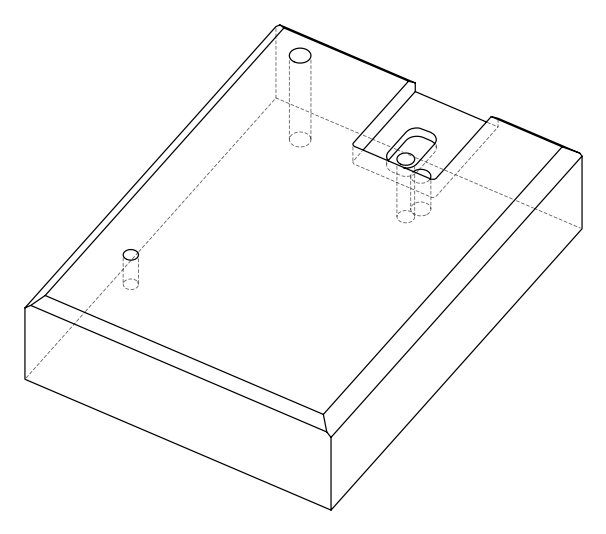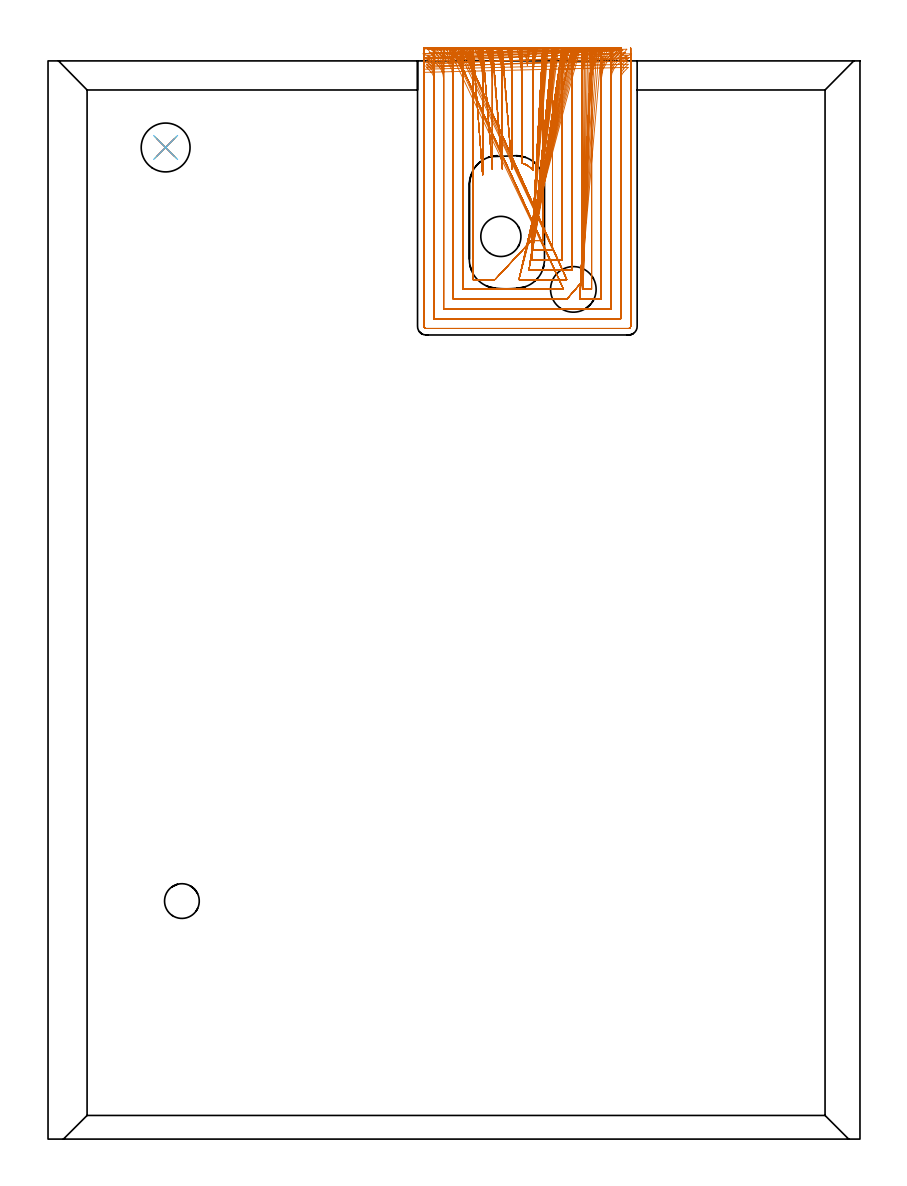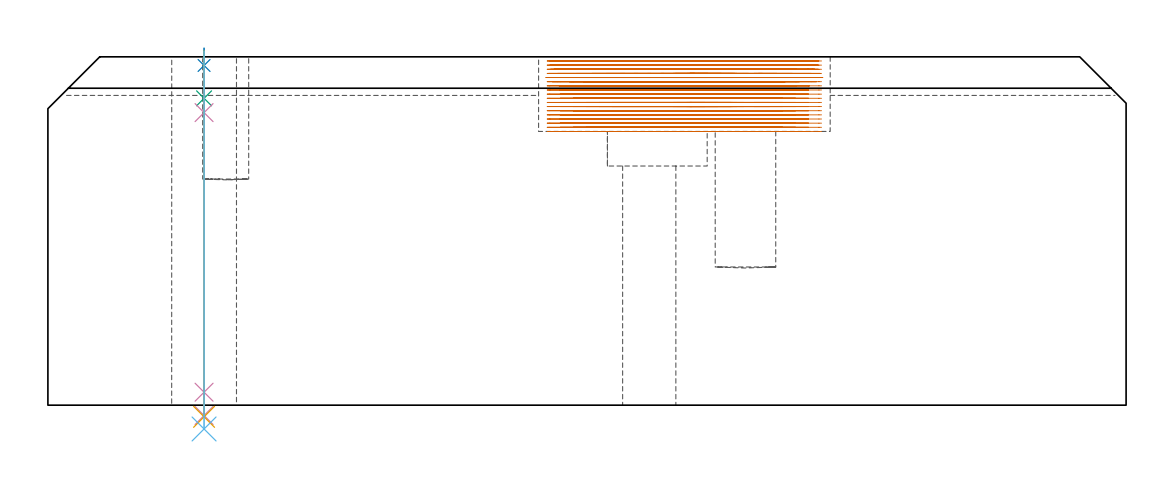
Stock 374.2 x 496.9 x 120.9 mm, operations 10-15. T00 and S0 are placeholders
(PLAN: 15 operations, 10 tool changes, 229 min)
(1 INDEXABLE_INSERT_DRILL_THROUGH_HOLE_FROM_SOLID | STEP1HOLE_1 | NXT0302_008 | 0.36 min | 32420 mm3)
(2 INDEXABLE_INSERT_DRILL_BLIND_HOLE_FROM_SOLID | STEP1POCKET | NXT0302_003 | 0.18 min | 8522 mm3)
(3 INDEXABLE_INSERT_DRILL_BLIND_HOLE_FROM_SOLID_1 | STEP1POCKET_1 | NXT0302_013 | 0.2 min | 25256 mm3)
(4 AREA_MILL | FG_CHAMFER_SURFACE | UGT0205_001 | 6.65 min | 15850 mm3)
(5 AREA_MILL_1 | FG_CHAMFER_SURFACE_1 | UGT0205_001 | 4.02 min | 9820 mm3)
(6 AREA_MILL_2 | FG_CHAMFER_SURFACE_2 | UGT0205_001 | 23.71 min | 63372 mm3)
(7 AREA_MILL_3 | FG_CHAMFER_SURFACE_3 | UGT0205_001 | 27.61 min | 79348 mm3)
(8 AREA_MILL_4 | FG_CHAMFER_SURFACE_4 | UGT0205_001 | 11.51 min | 20636 mm3)
(9 MILL_RECTANGULAR_POCKET | POCKET_RECTANGULAR_STRAIGHT | UGT0201_109 | Follow Part, ap 6.35, ae 75% | 1.96 min | 64312 mm3)
(10 MILL_SLOT | SLOT_PARTIAL_RECTANGULAR | NXT0201_008 | Follow Part, ap 1.5, ae 75% | 151.02 min | 269830 mm3)
(11 SPOT_DRILL | STEP1HOLE | NXT0321_9005460120000 | 0.05 min | 179 mm3)
(12 DRILL_BLIND_HOLE_INTO_CENTER | STEP1HOLE | NXT0301_067 | 0.07 min | 819 mm3)
(13 GUN_DRILL_THROUGH_HOLE | STEP1HOLE | UGT0307_006 | 0.58 min | 6784 mm3)
(14 DRILL_TO_ENLARGE_THROUGH_HOLE | STEP1HOLE | NXT0301_104 | 0.51 min | 10765 mm3)
(15 DRILL_TO_ENLARGE_THROUGH_HOLE_1 | STEP1HOLE | UGT0301_054 | 0.53 min | 29435 mm3)
(TOOL NXT0302_008 | Index. Insert Drill 18.5mm [880-D1850L25-05] | D18.5 PA176 FL93 Z2)
(TOOL NXT0302_003 | Index. Insert Drill 16mm [880-D1600L20-05] | D16 PA176 FL80 Z2)
(TOOL NXT0302_013 | Index. Insert Drill 21mm [880-D2100L25-05] | D21 PA176 FL105 Z2)
(TOOL UGT0205_001 | Chamfer Mill 20 x 3 x 45 deg. | D20 FL50 Z2)
(TOOL UGT0201_109 | End Mill 25.4 mm | D25.4 FL25 Z2)
(TOOL NXT0201_008 | ENDMILL 6mm [2P460-0600-NA 1630] | D6 FL26 Z6)
(TOOL NXT0321_9005460120000 | NC Spot Drill, 142deg, 12mm, Carbide, Uncoated | D12 PA142 FL30 Z2)
(TOOL NXT0301_067 | Carbide Drill 9.6mm [860.1-0960-029A1-MM 2214] | D9.6 PA140 FL47 Z2)
(TOOL UGT0307_006 | Gun Drill 9 mm | D9 PA130 FL24 Z1)
(TOOL NXT0301_104 | Carbide Drill 14mm [860.1-1400-112A1-MM 2214] | D14 PA140 FL123 Z2)
(TOOL UGT0301_054 | Twist Drill 22.5 mm | D22.5 PA118 FL155 Z2)
(OP 10 MILL_SLOT)
G17 G21 G94 G90
T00 M6
G54
G17 G0 G90 X216.114 Y502.804 S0 M3
G43 Z130.9 H1
Z119.461
G94 G1 X216.865 Y499.9 F250.
G2 X217.169 Y498.651 R45. F500.
G1 X220.094 Y499.319
G3 X221.707 Y499.319 R3.
X220.9 Y494.81 R48.
X220.094 Y499.319 R48.
G1 X217.169 Y498.651
G2 X218.3 Y488.628 R45.
G1 Y449.833
G2 X222.822 Y447.206 R9.747
G1 X223.5 Y446.458
Y488.625
G2 X224.935 Y499.9 R45.
G1 X225.687 Y502.804 F250.
X211.365 Y502.781
X212.2 Y499.9
G2 X213.8 Y488.628 R40.5 F500.
G1 Y450.2
Y447.2 F250.
G0 Z130.9
X206.55 Y502.749
Z119.461
G1 X207.49 Y499.9
G2 X209.3 Y488.628 R36. F500.
G1 Y450.2
Y447.2 F250.
G0 Z130.9
X201.641 Y502.701
Z119.461
G1 X202.714 Y499.9
G2 X204.8 Y488.628 R31.5 F500.
G1 Y449.863
Y446.863 F250.
G0 Z130.9
X196.582 Y502.626
Z119.461
G1 X197.834 Y499.9
G2 X200.3 Y488.628 R27. F500.
G1 Y447.316
Y444.316 F250.
G0 Z130.9
X191.27 Y502.496
Z119.461
G1 X192.773 Y499.9
G2 X195.8 Y488.628 R22.5 F500.
G1 Y396.1
X202.979
X205.979 F250.
X222.8 Y414.1 F500.
X225.8 F250.
X228. F500.
Y488.625
G2 X229.601 Y499.9 R40.5
G1 X230.436 Y502.781 F250.
X222.8 Y409.6 F500.
X225.8 F250.
X232.5 F500.
Y488.625
G2 X234.311 Y499.9 R36.
G1 X235.251 Y502.749 F250.
X222.805 Y405.1 F500.
X225.805 F250.
X237. F500.
Y488.625
G2 X239.087 Y499.9 R31.5
G1 X240.161 Y502.701 F250.
X221.663 Y400.6 F500.
X224.663 F250.
X241.5 F500.
Y488.625
G2 X243.967 Y499.9 R27.
G1 X245.22 Y502.626 F250.
X217.028 Y396.1 F500.
X220.028 F250.
X236.104 F500.
X239.104 F250.
G0 Z130.9
X185.455 Y502.239
Z119.461
G1 X187.333 Y499.9
G2 X191.3 Y488.628 R18. F500.
G1 Y391.6
X234.604
X237.604 F250.
G0 Z130.9
X178.224 Y501.551
Z119.461
G1 X180.729 Y499.9
G2 X186.8 Y488.628 R13.5 F500.
G1 Y387.1
X236.109
X239.109 F250.
X246. Y395.005 F500.
Y398.005 F250.
Y488.625 F500.
G2 X249.029 Y499.9 R22.5
G1 X250.532 Y502.496 F250.
X246.593 Y391.6 F500.
X249.593 F250.
X250.5 F500.
Y488.625
G2 X254.469 Y499.9 R18.
G1 X256.348 Y502.239 F250.
G0 Z130.9
X245.077 Y387.1
Z119.461
G1 X248.077
X255. F500.
Y488.625
G2 X261.075 Y499.9 R13.5
G1 X263.581 Y501.55 F250.
X174.613 Y498.023 F500.
X177.3 Y496.69 F250.
G2 X182.3 Y488.628 R9. F500.
G1 Y382.6
X259.5
Y488.625
G2 X264.5 Y496.687 R9.
G1 X267.187 Y498.021 F250.
X174.448 Y493.913 F500.
X176.534 Y491.757 F250.
G2 X177.8 Y488.628 R4.5 F500.
G1 Y378.1
X264.
Y488.625
G2 X265.27 Y491.758 R4.5
G1 X267.358 Y493.911 F250.
X173.3 Y491.628 F500.
Y488.628 F250.
Y374.5 F500.
G3 X174.2 Y373.6 R0.9
G1 X267.6
G3 X268.5 Y374.5 R0.9
G1 Y488.625
Y491.625 F250.
G0 Z130.9
X222.133 Y502.836
Z118.022
G1 X221.518 Y499.9
G3 X220.9 Y496.251 R48. F500.
X220.283 Y499.9 R48.
G1 X217.213
G2 X218.3 Y490.069 R45.
G1 Y449.833
G2 X222.824 Y447.203 R9.747
G1 X223.5 Y446.458
Y490.065
G2 X224.588 Y499.9 R45.
G1 X225.244 Y502.827 F250.
X211.861 Y502.81
X212.589 Y499.9
G2 X213.8 Y490.069 R40.5 F500.
G1 Y450.2
Y447.2 F250.
G0 Z130.9
X207.112 Y502.786
Z118.022
G1 X207.932 Y499.9
G2 X209.3 Y490.069 R36. F500.
G1 Y450.2
Y447.2 F250.
G0 Z130.9
X202.29 Y502.75
Z118.022
G1 X203.227 Y499.9
G2 X204.8 Y490.069 R31.5 F500.
G1 Y449.863
Y446.863 F250.
G0 Z130.9
X197.354 Y502.694
Z118.022
G1 X198.447 Y499.9
G2 X200.3 Y490.069 R27. F500.
G1 Y447.316
Y444.316 F250.
G0 Z130.9
X192.228 Y502.598
Z118.022
G1 X193.539 Y499.9
G2 X195.8 Y490.069 R22.5 F500.
G1 Y396.1
X202.979
X205.979 F250.
X222.8 Y414.1 F500.
X225.8 F250.
X228. F500.
Y490.065
G2 X229.212 Y499.9 R40.5
G1 X229.941 Y502.81 F250.
X222.8 Y409.6 F500.
X225.8 F250.
X232.5 F500.
Y490.065
G2 X233.869 Y499.9 R36.
G1 X234.689 Y502.786 F250.
X222.805 Y405.1 F500.
X225.805 F250.
X237. F500.
Y490.065
G2 X238.575 Y499.9 R31.5
G1 X239.511 Y502.75 F250.
X221.663 Y400.6 F500.
X224.663 F250.
X241.5 F500.
Y490.065
G2 X243.355 Y499.9 R27.
G1 X244.448 Y502.694 F250.
X217.028 Y396.1 F500.
X220.028 F250.
X236.104 F500.
X239.104 F250.
G0 Z130.9
X186.74 Y502.413
Z118.022
G1 X188.378 Y499.9
G2 X191.3 Y490.069 R18. F500.
G1 Y391.6
X234.604
X237.604 F250.
G0 Z130.9
X180.368 Y501.956
Z118.022
G1 X182.552 Y499.9
G2 X186.8 Y490.069 R13.5 F500.
G1 Y387.1
X236.109
X239.109 F250.
X246. Y395.005 F500.
Y398.005 F250.
Y490.065 F500.
G2 X248.263 Y499.9 R22.5
G1 X249.575 Y502.598 F250.
X246.593 Y391.6 F500.
X249.593 F250.
X250.5 F500.
Y490.065
G2 X253.424 Y499.9 R18.
G1 X255.064 Y502.413 F250.
X245.077 Y387.1 F500.
X248.077 F250.
X255. F500.
Y490.065
G2 X259.252 Y499.9 R13.5
G1 X261.438 Y501.955 F250.
X174.867 Y499.426 F500.
X177.517 Y498.02 F250.
G2 X182.3 Y490.069 R9. F500.
G1 Y382.6
X259.5
Y490.065
G2 X264.284 Y498.017 R9.
G1 X266.935 Y499.422 F250.
X174.449 Y495.354 F500.
X176.535 Y493.198 F250.
G2 X177.8 Y490.069 R4.5 F500.
G1 Y378.1
X264.
Y490.065
G2 X265.269 Y493.198 R4.5
G1 X267.358 Y495.351 F250.
X173.3 Y493.069 F500.
Y490.069 F250.
Y374.5 F500.
G3 X174.2 Y373.6 R0.9
G1 X267.6
G3 X268.5 Y374.5 R0.9
G1 Y490.065
Y493.065 F250.
G0 Z130.9
X216.951 Y502.847
Z116.583
G1 X217.511 Y499.9
G2 X218.3 Y491.509 R45. F500.
G1 Y449.833
G2 X222.826 Y447.201 R9.748
G1 X223.5 Y446.458
Y491.507
G2 X224.29 Y499.9 R45.
G1 X224.849 Y502.847 F250.
X212.3 Y502.835
X212.921 Y499.9
G2 X213.8 Y491.509 R40.5 F500.
G1 Y450.2
Y447.2 F250.
G0 Z130.9
X207.609 Y502.817
Z116.583
G1 X208.308 Y499.9
G2 X209.3 Y491.509 R36. F500.
G1 Y450.2
Y447.2 F250.
G0 Z130.9
X202.863 Y502.792
Z116.583
G1 X203.662 Y499.9
G2 X204.8 Y491.509 R31.5 F500.
G1 Y449.863
Y446.863 F250.
G0 Z130.9
X198.031 Y502.751
Z116.583
G1 X198.963 Y499.9
G2 X200.3 Y491.509 R27. F500.
G1 Y447.316
Y444.316 F250.
G0 Z130.9
X193.058 Y502.684
Z116.583
G1 X194.177 Y499.9
G2 X195.8 Y491.509 R22.5 F500.
G1 Y396.1
X202.979
X205.979 F250.
X222.8 Y414.1 F500.
X225.8 F250.
X228. F500.
Y491.507
G2 X228.879 Y499.9 R40.5
G1 X229.501 Y502.835 F250.
X222.8 Y409.6 F500.
X225.8 F250.
X232.5 F500.
Y491.507
G2 X233.492 Y499.9 R36.
G1 X234.192 Y502.817 F250.
X222.805 Y405.1 F500.
X225.805 F250.
X237. F500.
Y491.507
G2 X238.139 Y499.9 R31.5
G1 X238.938 Y502.792 F250.
X221.663 Y400.6 F500.
X224.663 F250.
X241.5 F500.
Y491.507
G2 X242.838 Y499.9 R27.
G1 X243.77 Y502.751 F250.
X217.029 Y396.1 F500.
X220.029 F250.
X236.104 F500.
X239.104 F250.
G0 Z130.9
X187.826 Y502.554
Z116.583
G1 X189.225 Y499.9
G2 X191.3 Y491.509 R18. F500.
G1 Y391.6
X234.604
X237.604 F250.
G0 Z130.9
X182.011 Y502.25
Z116.583
G1 X183.876 Y499.9
G2 X186.8 Y491.509 R13.5 F500.
G1 Y387.1
X236.109
X239.109 F250.
X246. Y395.005 F500.
Y398.005 F250.
Y491.507 F500.
G2 X247.624 Y499.9 R22.5
G1 X248.743 Y502.683 F250.
X246.593 Y391.6 F500.
X249.593 F250.
X250.5 F500.
Y491.507
G2 X252.577 Y499.9 R18.
G1 X253.975 Y502.554 F250.
X245.077 Y387.1 F500.
X248.077 F250.
X255. F500.
Y491.507
G2 X257.926 Y499.9 R13.5
G1 X259.791 Y502.25 F250.
X175.67 Y500.695
X178.189 Y499.066
G2 X182.3 Y491.509 R9. F500.
G1 Y382.6
X259.5
Y491.507
G2 X263.604 Y499.058 R9.
G1 X266.121 Y500.691 F250.
X174.447 Y496.794 F500.
X176.533 Y494.639 F250.
G2 X177.8 Y491.509 R4.5 F500.
G1 Y378.1
X264.
Y491.507
G2 X265.27 Y494.64 R4.5
G1 X267.359 Y496.793 F250.
X173.3 Y494.509 F500.
Y491.509 F250.
Y374.5 F500.
G3 X174.2 Y373.6 R0.9
G1 X267.6
G3 X268.5 Y374.5 R0.9
G1 Y491.507
Y494.507 F250.
G0 Z130.9
X221.419 Y502.869
Z115.144
G1 X220.991 Y499.9
G3 X220.9 Y499.239 R48. F500.
X220.81 Y499.9 R48.
G1 X217.777
G2 X218.3 Y493.059 R45.
G1 Y449.833
G2 X222.828 Y447.199 R9.748
G1 X223.5 Y446.458
Y493.051
G2 X224.024 Y499.9 R45.
G1 X224.481 Y502.865 F250.
X212.711 Y502.857
X213.218 Y499.9
G2 X213.8 Y493.059 R40.5 F500.
G1 Y450.201
Y447.201 F250.
G0 Z130.9
X208.074 Y502.845
Z115.144
G1 X208.644 Y499.9
G2 X209.3 Y493.059 R36. F500.
G1 Y450.2
Y447.2 F250.
G0 Z130.9
X203.397 Y502.828
Z115.144
G1 X204.048 Y499.9
G2 X204.8 Y493.059 R31.5 F500.
G1 Y449.863
Y446.863 F250.
G0 Z130.9
X198.659 Y502.802
Z115.144
G1 X199.419 Y499.9
G2 X200.3 Y493.059 R27. F500.
G1 Y447.316
Y444.316 F250.
G0 Z130.9
X193.823 Y502.758
Z115.144
G1 X194.735 Y499.9
G2 X195.8 Y493.059 R22.5 F500.
G1 Y396.1
X202.979
X205.979 F250.
X222.8 Y414.1 F500.
X225.8 F250.
X228. F500.
Y493.051
G2 X228.583 Y499.9 R40.5
G1 X229.091 Y502.857 F250.
X222.8 Y409.6 F500.
X225.8 F250.
X232.5 F500.
Y493.051
G2 X233.157 Y499.9 R36.
G1 X233.728 Y502.845 F250.
X222.805 Y405.1 F500.
X225.805 F250.
X237. F500.
Y493.051
G2 X237.753 Y499.9 R31.5
G1 X238.406 Y502.828 F250.
X221.663 Y400.6 F500.
X224.663 F250.
X241.5 F500.
Y493.051
G2 X242.383 Y499.9 R27.
G1 X243.144 Y502.802 F250.
X217.029 Y396.1 F500.
X220.029 F250.
X236.104 F500.
X239.104 F250.
X188.809 Y502.675 F500.
X189.949 Y499.9 F250.
G2 X191.3 Y493.059 R18. F500.
G1 Y391.6
X234.604
X237.604 F250.
G0 Z130.9
X183.418 Y502.486
Z115.144
G1 X184.938 Y499.9
G2 X186.8 Y493.059 R13.5 F500.
G1 Y387.1
X236.109
X239.109 F250.
X246. Y395.005 F500.
Y398.005 F250.
Y493.051 F500.
G2 X247.068 Y499.9 R22.5
G1 X247.981 Y502.758 F250.
X246.593 Y391.6 F500.
X249.593 F250.
X250.5 F500.
Y493.051
G2 X251.854 Y499.9 R18.
G1 X252.995 Y502.674 F250.
X245.077 Y387.1 F500.
X248.077 F250.
X255. F500.
Y493.051
G2 X256.866 Y499.9 R13.5
G1 X258.388 Y502.485 F250.
X176.876 Y501.846
X179.155 Y499.894
G2 X182.3 Y493.059 R9. F500.
G1 Y382.6
X259.5
Y493.051
G2 X262.653 Y499.893 R9.
G1 X264.933 Y501.842 F250.
X173.804 Y498.444 F500.
X176.134 Y496.554 F250.
G2 X177.8 Y493.059 R4.5 F500.
G1 Y378.1
X264.
Y493.051
G2 X265.658 Y496.54 R4.5
G1 X267.984 Y498.435 F250.
X173.3 Y496.059 F500.
Y493.059 F250.
Y374.5 F500.
G3 X174.2 Y373.6 R0.9
G1 X267.6
G3 X268.5 Y374.5 R0.9
G1 Y493.051
Y496.051 F250.
G0 Z130.9
X217.668 Y502.881
Z113.705
G1 X218.009 Y499.9
G2 X218.3 Y494.791 R45. F500.
G1 Y449.833
G2 X222.83 Y447.197 R9.748
G1 X223.5 Y446.458
Y494.791
G2 X223.791 Y499.9 R45.
G1 X224.131 Y502.881 F250.
X213.098 Y502.876
X213.476 Y499.9
G2 X213.8 Y494.791 R40.5 F500.
G1 Y450.2
Y447.2 F250.
G0 Z130.9
X208.51 Y502.87
Z113.705
G1 X208.936 Y499.9
G2 X209.3 Y494.791 R36. F500.
G1 Y450.2
Y447.2 F250.
G0 Z130.9
X203.896 Y502.86
Z113.705
G1 X204.383 Y499.9
G2 X204.8 Y494.791 R31.5 F500.
G1 Y449.863
Y446.863 F250.
G0 Z130.9
X199.245 Y502.846
Z113.705
G1 X199.812 Y499.9
G2 X200.3 Y494.791 R27. F500.
G1 Y447.316
Y444.316 F250.
G0 Z130.9
X194.531 Y502.822
Z113.705
G1 X195.212 Y499.9
G2 X195.8 Y494.791 R22.5 F500.
G1 Y396.1
X202.979
X205.979 F250.
X222.8 Y414.1 F500.
X225.8 F250.
X228. F500.
Y494.791
G2 X228.323 Y499.9 R40.5
G1 X228.702 Y502.876 F250.
X222.8 Y409.6 F500.
X225.8 F250.
X232.5 F500.
Y494.791
G2 X232.864 Y499.9 R36.
G1 X233.29 Y502.87 F250.
X222.805 Y405.1 F500.
X225.805 F250.
X237. F500.
Y494.791
G2 X237.417 Y499.9 R31.5
G1 X237.904 Y502.86 F250.
X221.663 Y400.6 F500.
X224.663 F250.
X241.5 F500.
Y494.791
G2 X241.988 Y499.9 R27.
G1 X242.555 Y502.846 F250.
X217.029 Y396.1 F500.
X220.029 F250.
X236.104 F500.
X239.104 F250.
X189.708 Y502.777 F500.
X190.56 Y499.9 F250.
G2 X191.3 Y494.791 R18. F500.
G1 Y391.6
X234.604
X237.604 F250.
X184.661 Y502.677 F500.
X185.796 Y499.9 F250.
G2 X186.8 Y494.791 R13.5 F500.
G1 Y387.1
X236.109
X239.109 F250.
X246. Y395.005 F500.
Y398.005 F250.
Y494.791 F500.
G2 X246.588 Y499.9 R22.5
G1 X247.269 Y502.822 F250.
X246.593 Y391.6 F500.
X249.593 F250.
X250.5 F500.
Y494.791
G2 X251.24 Y499.9 R18.
G1 X252.092 Y502.777 F250.
X245.077 Y387.1 F500.
X248.077 F250.
X255. F500.
Y494.791
G2 X256.004 Y499.9 R13.5
G1 X257.139 Y502.677 F250.
X179.007 Y502.37
X180.709 Y499.9
G2 X182.3 Y494.791 R9. F500.
G1 Y382.6
X259.5
Y494.791
G2 X261.09 Y499.9 R9.
G1 X262.793 Y502.37 F250.
X172.842 Y500.18
X175.47 Y498.733
G2 X177.8 Y494.791 R4.5 F500.
G1 Y378.1
X264.
Y494.791
G2 X266.308 Y498.722 R4.5
G1 X268.929 Y500.183 F250.
X173.3 Y497.791 F500.
Y494.791 F250.
Y374.5 F500.
G3 X174.2 Y373.6 R0.9
G1 X267.6
G3 X268.5 Y374.5 R0.9
G1 Y494.791
Y497.791 F250.
G0 Z130.9
X218.033 Y502.894
Z112.267
G1 X218.216 Y499.9
G2 X218.3 Y497.157 R45. F500.
G1 Y449.833
X219.02 Y449.617
X219.358 Y449.493
X219.727 Y449.341
X220.041 Y449.187
X220.543 Y448.939
G2 X223.151 Y446.843 R9.724
G1 X223.5 Y446.458
Y497.169
G2 X223.583 Y499.9 R45.
G1 X223.765 Y502.894 F250.
X213.504 Y502.893
X213.707 Y499.9
G2 X213.8 Y497.157 R40.5 F500.
G1 Y450.2
Y447.2 F250.
X208.967 Y502.891 F500.
X209.195 Y499.9 F250.
G2 X209.3 Y497.157 R36. F500.
G1 Y450.2
Y447.2 F250.
X204.419 Y502.889 F500.
X204.68 Y499.9 F250.
G2 X204.8 Y497.157 R31.5 F500.
G1 Y449.863
Y446.863 F250.
G0 Z130.9
X199.855 Y502.884
Z112.267
G1 X200.16 Y499.9
G2 X200.3 Y497.157 R27. F500.
G1 Y447.316
Y444.316 F250.
G0 Z130.9
X195.266 Y502.878
Z112.267
G1 X195.632 Y499.9
G2 X195.8 Y497.157 R22.5 F500.
G1 Y396.1
X202.98
X205.98 F250.
X222.8 Y414.1 F500.
X225.8 F250.
X228. F500.
Y497.169
G2 X228.092 Y499.9 R40.5
G1 X228.295 Y502.893 F250.
X222.8 Y409.6 F500.
X225.8 F250.
X232.5 F500.
Y497.169
G2 X232.604 Y499.9 R36.
G1 X232.831 Y502.891 F250.
X222.805 Y405.1 F500.
X225.805 F250.
X237. F500.
Y497.169
G2 X237.119 Y499.9 R31.5
G1 X237.379 Y502.889 F250.
X221.663 Y400.6 F500.
X224.663 F250.
X241.5 F500.
Y497.169
G2 X241.639 Y499.9 R27.
G1 X241.942 Y502.885 F250.
X217.029 Y396.1 F500.
X220.029 F250.
X236.104 F500.
X239.104 F250.
X190.633 Y502.865 F500.
X191.09 Y499.9 F250.
G2 X191.3 Y497.157 R18. F500.
G1 Y391.6
X234.604
X237.604 F250.
X185.909 Y502.837 F500.
X186.518 Y499.9 F250.
G2 X186.8 Y497.157 R13.5 F500.
G1 Y387.1
X236.109
X239.109 F250.
X246. Y395.005 F500.
Y398.005 F250.
Y497.169 F500.
G2 X246.166 Y499.9 R22.5
G1 X246.531 Y502.878 F250.
X246.593 Y391.6 F500.
X249.593 F250.
X250.5 F500.
Y497.169
G2 X250.708 Y499.9 R18.
G1 X251.164 Y502.865 F250.
X245.077 Y387.1 F500.
X248.077 F250.
X255. F500.
Y497.169
G2 X255.279 Y499.9 R13.5
G1 X255.886 Y502.838 F250.
X180.957 Y502.757
X181.872 Y499.9
G2 X182.3 Y497.157 R9. F500.
G1 Y382.6
X259.5
Y497.169
G2 X259.924 Y499.9 R9.
G1 X260.835 Y502.758 F250.
X175.038 Y502.278
X176.867 Y499.9
G2 X177.8 Y497.157 R4.5 F500.
G1 Y378.1
X264.
Y497.169
G2 X264.924 Y499.9 R4.5
G1 X266.745 Y502.284 F250.
X173.3 Y500.157
Y497.157
Y374.5 F500.
G3 X174.2 Y373.6 R0.9
G1 X267.6
G3 X268.5 Y374.5 R0.9
G1 Y497.169
Y500.169 F250.
G0 X218.265 Y502.9 Z110.828
G1 X218.297 Y499.9
G2 X218.3 Y499.413 R45. F500.
G1 Y449.833
G2 X222.827 Y447.199 R9.746
G1 X223.5 Y446.458
Y499.451
G2 X223.502 Y499.9 R45.
G1 X223.532 Y502.9 F250.
X213.761
X213.797 Y499.9
G2 X213.8 Y499.413 R40.5 F500.
G1 Y450.2
Y447.2 F250.
X209.256 Y502.9 F500.
X209.297 Y499.9 F250.
G2 X209.3 Y499.413 R36. F500.
G1 Y450.2
Y447.2 F250.
X204.75 Y502.9 F500.
X204.796 Y499.9 F250.
G2 X204.8 Y499.413 R31.5 F500.
G1 Y449.863
Y446.863 F250.
X200.242 Y502.9 F500.
X200.296 Y499.9 F250.
G2 X200.3 Y499.413 R27. F500.
G1 Y447.317
Y444.317 F250.
X195.73 Y502.899 F500.
X195.795 Y499.9 F250.
G2 X195.8 Y499.413 R22.5 F500.
G1 Y396.1
X202.98
X205.98 F250.
X222.8 Y414.1 F500.
X225.8 F250.
X228. F500.
Y499.451
G2 X228.002 Y499.9 R40.5
G1 X228.036 Y502.9 F250.
X222.8 Y409.6 F500.
X225.8 F250.
X232.5 F500.
Y499.451
G2 X232.503 Y499.9 R36.
G1 X232.54 Y502.9 F250.
X222.805 Y405.1 F500.
X225.805 F250.
X237. F500.
Y499.451
G2 X237.003 Y499.9 R31.5
G1 X237.046 Y502.9 F250.
X221.663 Y400.6 F500.
X224.663 F250.
X241.5 F500.
Y499.451
G2 X241.504 Y499.9 R27.
G1 X241.554 Y502.9 F250.
X217.029 Y396.1 F500.
X220.029 F250.
X236.104 F500.
X239.104 F250.
X191.212 Y502.899 F500.
X191.293 Y499.9 F250.
G2 X191.3 Y499.413 R18. F500.
G1 Y391.6
X234.604
X237.604 F250.
X186.683 Y502.898 F500.
X186.791 Y499.9 F250.
G2 X186.8 Y499.413 R13.5 F500.
G1 Y387.1
X236.109
X239.109 F250.
X246. Y395.005 F500.
Y398.005 F250.
Y499.451 F500.
G2 X246.004 Y499.9 R22.5
G1 X246.064 Y502.899 F250.
X246.593 Y391.6 F500.
X249.593 F250.
X250.5 F500.
Y499.451
G2 X250.506 Y499.9 R18.
G1 X250.581 Y502.899 F250.
X245.077 Y387.1 F500.
X248.077 F250.
X255. F500.
Y499.451
G2 X255.007 Y499.9 R13.5
G1 X255.107 Y502.898 F250.
X182.125 Y502.896
X182.287 Y499.9
G2 X182.3 Y499.413 R9. F500.
G1 Y382.6
X259.5
Y499.451
G2 X259.511 Y499.9 R9.
G1 X259.661 Y502.896 F250.
X177.449 Y502.882
X177.774 Y499.9
G2 X177.8 Y499.413 R4.5 F500.
G1 Y378.1
X264.
Y499.451
G2 X264.022 Y499.9 R4.5
G1 X264.322 Y502.885 F250.
X173.3 Y502.413
Y499.413
Y374.5 F500.
G3 X174.2 Y373.6 R0.9
G1 X267.6
G3 X268.5 Y374.5 R0.9
G1 Y499.451
Y502.451 F250.
G0 X218.3 Y502.9 Z109.389
G1 Y499.9
Y449.833 F500.
G2 X222.822 Y447.205 R9.747
G1 X223.5 Y446.458
Y499.9
Y502.9 F250.
X213.8
Y499.9
Y450.2 F500.
Y447.2 F250.
X209.3 Y502.9 F500.
Y499.9 F250.
Y450.2 F500.
Y447.2 F250.
X204.8 Y502.9 F500.
Y499.9 F250.
Y449.863 F500.
Y446.863 F250.
X200.3 Y502.9 F500.
Y499.9 F250.
Y447.316 F500.
Y444.316 F250.
X195.8 Y502.9 F500.
Y499.9 F250.
Y396.1 F500.
X202.979
X205.979 F250.
X222.8 Y414.1 F500.
X225.8 F250.
X228. F500.
Y499.9
Y502.9 F250.
X222.8 Y409.6 F500.
X225.8 F250.
X232.5 F500.
Y499.9
Y502.9 F250.
X222.805 Y405.1 F500.
X225.805 F250.
X237. F500.
Y499.9
Y502.9 F250.
X221.663 Y400.6 F500.
X224.663 F250.
X241.5 F500.
Y499.9
Y502.9 F250.
X217.028 Y396.1 F500.
X220.028 F250.
X236.104 F500.
X239.104 F250.
X191.3 Y502.9 F500.
Y499.9 F250.
Y391.6 F500.
X234.604
X237.604 F250.
X186.8 Y502.9 F500.
Y499.9 F250.
Y387.1 F500.
X236.109
X239.109 F250.
X246. Y395.005 F500.
Y398.005 F250.
Y499.9 F500.
Y502.9 F250.
X246.593 Y391.6 F500.
X249.593 F250.
X250.5 F500.
Y499.9
Y502.9 F250.
X245.077 Y387.1 F500.
X248.077 F250.
X255. F500.
Y499.9
Y502.9 F250.
X182.299
X182.3 Y499.9
Y382.6 F500.
X259.5
Y499.9
Y502.9 F250.
X177.799
X177.8 Y499.9
Y378.1 F500.
X264.
Y499.9
X264.001 Y502.9 F250.
X173.3 Y502.898
Y499.898
Y374.5 F500.
G3 X174.2 Y373.6 R0.9
G1 X267.6
G3 X268.5 Y374.5 R0.9
G1 Y499.899
Y502.899 F250.
G0 X218.3 Y502.9 Z107.95
G1 Y499.9
Y449.833 F500.
G2 X222.823 Y447.204 R9.747
G1 X223.5 Y446.458
Y499.9
Y502.9 F250.
X213.8
Y499.9
Y450.2 F500.
Y447.2 F250.
X209.3 Y502.9 F500.
Y499.9 F250.
Y450.2 F500.
Y447.2 F250.
X204.8 Y502.9 F500.
Y499.9 F250.
Y449.863 F500.
Y446.863 F250.
X200.3 Y502.9 F500.
Y499.9 F250.
Y447.316 F500.
Y444.316 F250.
X195.8 Y502.9 F500.
Y499.9 F250.
Y396.1 F500.
X202.979
X205.979 F250.
X222.8 Y414.1 F500.
X225.8 F250.
X228. F500.
Y499.9
Y502.9 F250.
X222.8 Y409.6 F500.
X225.8 F250.
X232.5 F500.
Y499.9
Y502.9 F250.
X222.805 Y405.1 F500.
X225.805 F250.
X237. F500.
Y499.9
Y502.9 F250.
X221.663 Y400.6 F500.
X224.663 F250.
X241.5 F500.
Y499.9
Y502.9 F250.
X217.028 Y396.1 F500.
X220.028 F250.
X236.104 F500.
X239.104 F250.
X191.3 Y502.9 F500.
Y499.9 F250.
Y391.6 F500.
X234.604
X237.604 F250.
X186.8 Y502.9 F500.
Y499.9 F250.
Y387.1 F500.
X236.109
X239.109 F250.
X246. Y395.005 F500.
Y398.005 F250.
Y499.9 F500.
Y502.9 F250.
X246.593 Y391.6 F500.
X249.593 F250.
X250.5 F500.
Y499.9
Y502.9 F250.
X245.077 Y387.1 F500.
X248.077 F250.
X255. F500.
Y499.9
Y502.9 F250.
X182.3
Y499.9
Y382.6 F500.
X259.5
Y499.9
Y502.9 F250.
X177.8
Y499.9
Y378.1 F500.
X264.
Y499.9
Y502.9 F250.
X173.3
Y499.9
Y374.5 F500.
G3 X174.2 Y373.6 R0.9
G1 X267.6
G3 X268.5 Y374.5 R0.9
G1 Y499.9
Y502.9 F250.
G0 X218.3 Z106.511
G1 Y499.9
Y449.833 F500.
G2 X222.825 Y447.203 R9.748
G1 X223.5 Y446.458
Y499.9
Y502.9 F250.
X213.8
Y499.9
Y450.2 F500.
Y447.2 F250.
X209.3 Y502.9 F500.
Y499.9 F250.
Y450.2 F500.
Y447.2 F250.
X204.8 Y502.9 F500.
Y499.9 F250.
Y449.863 F500.
Y446.863 F250.
X200.3 Y502.9 F500.
Y499.9 F250.
Y447.316 F500.
Y444.316 F250.
X195.8 Y502.9 F500.
Y499.9 F250.
Y396.1 F500.
X202.979
X205.979 F250.
X222.8 Y414.1 F500.
X225.8 F250.
X228. F500.
Y499.9
Y502.9 F250.
X222.8 Y409.6 F500.
X225.8 F250.
X232.5 F500.
Y499.9
Y502.9 F250.
X222.805 Y405.1 F500.
X225.805 F250.
X237. F500.
Y499.9
Y502.9 F250.
X221.663 Y400.6 F500.
X224.663 F250.
X241.5 F500.
Y499.9
Y502.9 F250.
X217.029 Y396.1 F500.
X220.029 F250.
X236.104 F500.
X239.104 F250.
X191.3 Y502.9 F500.
Y499.9 F250.
Y391.6 F500.
X234.604
X237.604 F250.
X186.8 Y502.9 F500.
Y499.9 F250.
Y387.1 F500.
X236.109
X239.109 F250.
X246. Y395.005 F500.
Y398.005 F250.
Y499.9 F500.
Y502.9 F250.
X246.593 Y391.6 F500.
X249.593 F250.
X250.5 F500.
Y499.9
Y502.9 F250.
X245.077 Y387.1 F500.
X248.077 F250.
X255. F500.
Y499.9
Y502.9 F250.
X182.3
Y499.9
Y382.6 F500.
X259.5
Y499.9
Y502.9 F250.
X177.8
Y499.9
Y378.1 F500.
X264.
Y499.9
Y502.9 F250.
X173.3
Y499.9
Y374.5 F500.
G3 X174.2 Y373.6 R0.9
G1 X267.6
G3 X268.5 Y374.5 R0.9
G1 Y499.9
Y502.9 F250.
G0 X218.3 Z105.072
G1 Y499.9
Y449.833 F500.
G2 X222.826 Y447.201 R9.748
G1 X223.5 Y446.458
Y499.9
Y502.9 F250.
X213.8
Y499.9
Y450.2 F500.
Y447.2 F250.
X209.3 Y502.9 F500.
Y499.9 F250.
Y450.2 F500.
Y447.2 F250.
X204.8 Y502.9 F500.
Y499.9 F250.
Y449.863 F500.
Y446.863 F250.
X200.3 Y502.9 F500.
Y499.9 F250.
Y447.316 F500.
Y444.316 F250.
X195.8 Y502.9 F500.
Y499.9 F250.
Y396.1 F500.
X202.979
X205.979 F250.
X222.8 Y414.1 F500.
X225.8 F250.
X228. F500.
Y499.9
Y502.9 F250.
X222.8 Y409.6 F500.
X225.8 F250.
X232.5 F500.
Y499.9
Y502.9 F250.
X222.805 Y405.1 F500.
X225.805 F250.
X237. F500.
Y499.9
Y502.9 F250.
X221.663 Y400.6 F500.
X224.663 F250.
X241.5 F500.
Y499.9
Y502.9 F250.
X217.029 Y396.1 F500.
X220.029 F250.
X236.104 F500.
X239.104 F250.
X191.3 Y502.9 F500.
Y499.9 F250.
Y391.6 F500.
X234.604
X237.604 F250.
X186.8 Y502.9 F500.
Y499.9 F250.
Y387.1 F500.
X236.109
X239.109 F250.
X246. Y395.005 F500.
Y398.005 F250.
Y499.9 F500.
Y502.9 F250.
X246.593 Y391.6 F500.
X249.593 F250.
X250.5 F500.
Y499.9
Y502.9 F250.
X245.077 Y387.1 F500.
X248.077 F250.
X255. F500.
Y499.9
Y502.9 F250.
X182.3
Y499.9
Y382.6 F500.
X259.5
Y499.9
Y502.9 F250.
X177.8
Y499.9
Y378.1 F500.
X264.
Y499.9
Y502.9 F250.
X173.3
Y499.9
Y374.5 F500.
G3 X174.2 Y373.6 R0.9
G1 X267.6
G3 X268.5 Y374.5 R0.9
G1 Y499.9
Y502.9 F250.
G0 X218.3 Z103.633
G1 Y499.9
Y449.833 F500.
G2 X222.827 Y447.2 R9.748
G1 X223.5 Y446.458
Y499.9
Y502.9 F250.
X213.8
Y499.9
Y450.2 F500.
Y447.2 F250.
X209.3 Y502.9 F500.
Y499.9 F250.
Y450.2 F500.
Y447.2 F250.
X204.8 Y502.9 F500.
Y499.9 F250.
Y449.863 F500.
Y446.863 F250.
X200.3 Y502.9 F500.
Y499.9 F250.
Y447.316 F500.
Y444.316 F250.
X195.8 Y502.9 F500.
Y499.9 F250.
Y396.1 F500.
X202.979
X205.979 F250.
X222.8 Y414.1 F500.
X225.8 F250.
X228. F500.
Y499.9
Y502.9 F250.
X222.8 Y409.6 F500.
X225.8 F250.
X232.5 F500.
Y499.9
Y502.9 F250.
X222.805 Y405.1 F500.
X225.805 F250.
X237. F500.
Y499.9
Y502.9 F250.
X221.663 Y400.6 F500.
X224.663 F250.
X241.5 F500.
Y499.9
Y502.9 F250.
X217.029 Y396.1 F500.
X220.029 F250.
X236.104 F500.
X239.104 F250.
X191.3 Y502.9 F500.
Y499.9 F250.
Y391.6 F500.
X234.604
X237.604 F250.
X186.8 Y502.9 F500.
Y499.9 F250.
Y387.1 F500.
X236.109
X239.109 F250.
X246. Y395.005 F500.
Y398.005 F250.
Y499.9 F500.
Y502.9 F250.
X246.593 Y391.6 F500.
X249.593 F250.
X250.5 F500.
Y499.9
Y502.9 F250.
X245.077 Y387.1 F500.
X248.077 F250.
X255. F500.
Y499.9
Y502.9 F250.
X182.3
Y499.9
Y382.6 F500.
X259.5
Y499.9
Y502.9 F250.
X177.8
Y499.9
Y378.1 F500.
X264.
Y499.9
Y502.9 F250.
X173.3
Y499.9
Y374.5 F500.
G3 X174.2 Y373.6 R0.9
G1 X267.6
G3 X268.5 Y374.5 R0.9
G1 Y499.9
Y502.9 F250.
G0 X218.3 Z102.194
G1 Y499.9
Y449.833 F500.
G2 X222.828 Y447.199 R9.748
G1 X223.5 Y446.458
Y499.9
Y502.9 F250.
X213.8
Y499.9
Y450.201 F500.
Y447.201 F250.
X209.3 Y502.9 F500.
Y499.9 F250.
Y450.2 F500.
Y447.2 F250.
X204.8 Y502.9 F500.
Y499.9 F250.
Y449.863 F500.
Y446.863 F250.
X200.3 Y502.9 F500.
Y499.9 F250.
Y447.316 F500.
Y444.316 F250.
X195.8 Y502.9 F500.
Y499.9 F250.
Y396.1 F500.
X202.979
X205.979 F250.
X222.8 Y414.1 F500.
X225.8 F250.
X228. F500.
Y499.9
Y502.9 F250.
X222.8 Y409.6 F500.
X225.8 F250.
X232.5 F500.
Y499.9
Y502.9 F250.
X222.805 Y405.1 F500.
X225.805 F250.
X237. F500.
Y499.9
Y502.9 F250.
X221.663 Y400.6 F500.
X224.663 F250.
X241.5 F500.
Y499.9
Y502.9 F250.
X217.029 Y396.1 F500.
X220.029 F250.
X236.104 F500.
X239.104 F250.
X191.3 Y502.9 F500.
Y499.9 F250.
Y391.6 F500.
X234.604
X237.604 F250.
X186.8 Y502.9 F500.
Y499.9 F250.
Y387.1 F500.
X236.109
X239.109 F250.
X246. Y395.005 F500.
Y398.005 F250.
Y499.9 F500.
Y502.9 F250.
X246.593 Y391.6 F500.
X249.593 F250.
X250.5 F500.
Y499.9
Y502.9 F250.
X245.077 Y387.1 F500.
X248.077 F250.
X255. F500.
Y499.9
Y502.9 F250.
X182.3
Y499.9
Y382.6 F500.
X259.5
Y499.9
Y502.9 F250.
X177.8
Y499.9
Y378.1 F500.
X264.
Y499.9
Y502.9 F250.
X173.3
Y499.9
Y374.5 F500.
G3 X174.2 Y373.6 R0.9
G1 X267.6
G3 X268.5 Y374.5 R0.9
G1 Y499.9
Y502.9 F250.
G0 X218.3 Z100.756
G1 Y499.9
Y449.833 F500.
G2 X222.829 Y447.198 R9.749
G1 X223.5 Y446.458
Y499.9
Y502.9 F250.
X213.8
Y499.9
Y450.201 F500.
Y447.201 F250.
X209.3 Y502.9 F500.
Y499.9 F250.
Y450.2 F500.
Y447.2 F250.
X204.8 Y502.9 F500.
Y499.9 F250.
Y449.863 F500.
Y446.863 F250.
X200.3 Y502.9 F500.
Y499.9 F250.
Y447.316 F500.
Y444.316 F250.
X195.8 Y502.9 F500.
Y499.9 F250.
Y396.1 F500.
X202.979
X205.979 F250.
X222.8 Y414.1 F500.
X225.8 F250.
X228. F500.
Y499.9
Y502.9 F250.
X222.8 Y409.6 F500.
X225.8 F250.
X232.5 F500.
Y499.9
Y502.9 F250.
X222.805 Y405.1 F500.
X225.805 F250.
X237. F500.
Y499.9
Y502.9 F250.
X221.663 Y400.6 F500.
X224.663 F250.
X241.5 F500.
Y499.9
Y502.9 F250.
X217.029 Y396.1 F500.
X220.029 F250.
X236.104 F500.
X239.104 F250.
X191.3 Y502.9 F500.
Y499.9 F250.
Y391.6 F500.
X234.604
X237.604 F250.
X186.8 Y502.9 F500.
Y499.9 F250.
Y387.1 F500.
X236.109
X239.109 F250.
X246. Y395.005 F500.
Y398.005 F250.
Y499.9 F500.
Y502.9 F250.
X246.593 Y391.6 F500.
X249.593 F250.
X250.5 F500.
Y499.9
Y502.9 F250.
X245.077 Y387.1 F500.
X248.077 F250.
X255. F500.
Y499.9
Y502.9 F250.
X182.3
Y499.9
Y382.6 F500.
X259.5
Y499.9
Y502.9 F250.
X177.8
Y499.9
Y378.1 F500.
X264.
Y499.9
Y502.9 F250.
X173.3
Y499.9
Y374.5 F500.
G3 X174.2 Y373.6 R0.9
G1 X267.6
G3 X268.5 Y374.5 R0.9
G1 Y499.9
Y502.9 F250.
G0 X218.3 Z99.317
G1 Y499.9
Y449.833 F500.
G2 X222.831 Y447.197 R9.749
G1 X223.5 Y446.458
Y499.9
Y502.9 F250.
X213.8
Y499.9
Y450.2 F500.
Y447.2 F250.
X209.3 Y502.9 F500.
Y499.9 F250.
Y450.2 F500.
Y447.2 F250.
X204.8 Y502.9 F500.
Y499.9 F250.
Y449.863 F500.
Y446.863 F250.
X200.3 Y502.9 F500.
Y499.9 F250.
Y447.316 F500.
Y444.316 F250.
X195.8 Y502.9 F500.
Y499.9 F250.
Y396.1 F500.
X202.979
X205.979 F250.
X222.8 Y414.1 F500.
X225.8 F250.
X228. F500.
Y499.9
Y502.9 F250.
X222.8 Y409.6 F500.
X225.8 F250.
X232.5 F500.
Y499.9
Y502.9 F250.
X222.805 Y405.1 F500.
X225.805 F250.
X237. F500.
Y499.9
Y502.9 F250.
X221.663 Y400.6 F500.
X224.663 F250.
X241.5 F500.
Y499.9
Y502.9 F250.
X217.029 Y396.1 F500.
X220.029 F250.
X236.104 F500.
X239.104 F250.
X191.3 Y502.9 F500.
Y499.9 F250.
Y391.6 F500.
X234.604
X237.604 F250.
X186.8 Y502.9 F500.
Y499.9 F250.
Y387.1 F500.
X236.109
X239.109 F250.
X246. Y395.005 F500.
Y398.005 F250.
Y499.9 F500.
Y502.9 F250.
X246.593 Y391.6 F500.
X249.593 F250.
X250.5 F500.
Y499.9
Y502.9 F250.
X245.077 Y387.1 F500.
X248.077 F250.
X255. F500.
Y499.9
Y502.9 F250.
X182.3
Y499.9
Y382.6 F500.
X259.5
Y499.9
Y502.9 F250.
X177.8
Y499.9
Y378.1 F500.
X264.
Y499.9
Y502.9 F250.
X173.3
Y499.9
Y374.5 F500.
G3 X174.2 Y373.6 R0.9
G1 X267.6
G3 X268.5 Y374.5 R0.9
G1 Y499.9
Y502.9 F250.
G0 X218.3 Z97.878
G1 Y499.9
Y449.833 F500.
X218.866 Y449.663
G2 X219.931 Y449.241 R10.688
G1 X220.437 Y448.992
G2 X220.722 Y448.836 R10.688
G1 X220.893 Y448.738
X221.251 Y448.509
X222.007 Y447.949
X222.832 Y447.195
X223.5 Y446.457
Y499.9
Y502.9 F250.
X213.8
Y499.9
Y450.2 F500.
Y447.2 F250.
X209.3 Y502.9 F500.
Y499.9 F250.
Y450.2 F500.
Y447.2 F250.
X204.8 Y502.9 F500.
Y499.9 F250.
Y449.863 F500.
Y446.863 F250.
X200.3 Y502.9 F500.
Y499.9 F250.
Y447.316 F500.
Y444.316 F250.
X195.8 Y502.9 F500.
Y499.9 F250.
Y396.1 F500.
X202.98
X205.98 F250.
X222.8 Y414.1 F500.
X225.8 F250.
X228. F500.
Y499.9
Y502.9 F250.
X222.8 Y409.6 F500.
X225.8 F250.
X232.5 F500.
Y499.9
Y502.9 F250.
X222.805 Y405.1 F500.
X225.805 F250.
X237. F500.
Y499.9
Y502.9 F250.
X221.663 Y400.6 F500.
X224.663 F250.
X241.5 F500.
Y499.9
Y502.9 F250.
X217.029 Y396.1 F500.
X220.029 F250.
X236.104 F500.
X239.104 F250.
X191.3 Y502.9 F500.
Y499.9 F250.
Y391.6 F500.
X234.604
X237.604 F250.
X186.8 Y502.9 F500.
Y499.9 F250.
Y387.1 F500.
X236.109
X239.109 F250.
X246. Y395.005 F500.
Y398.005 F250.
Y499.9 F500.
Y502.9 F250.
X246.593 Y391.6 F500.
X249.593 F250.
X250.5 F500.
Y499.9
Y502.9 F250.
X245.077 Y387.1 F500.
X248.077 F250.
X255. F500.
Y499.9
Y502.9 F250.
X182.3
Y499.9
Y382.6 F500.
X259.5
Y499.9
Y502.9 F250.
X177.8
Y499.9
Y378.1 F500.
X264.
Y499.9
Y502.9 F250.
X173.3
Y499.9
Y374.5 F500.
G3 X174.2 Y373.6 R0.9
G1 X267.6
G3 X268.5 Y374.5 R0.9
G1 Y499.9
Y502.9 F250.
G0 X218.3 Z96.439
G1 Y499.9
Y449.833 F500.
X218.866 Y449.663
G2 X219.931 Y449.241 R10.688
G1 X220.437 Y448.992
G2 X220.694 Y448.852 R10.688
G1 X220.905 Y448.73
X221.251 Y448.509
X222.007 Y447.949
X222.832 Y447.195
X223.5 Y446.457
Y499.9
Y502.9 F250.
X213.8
Y499.9
Y450.2 F500.
Y447.2 F250.
X209.3 Y502.9 F500.
Y499.9 F250.
Y450.2 F500.
Y447.2 F250.
X204.8 Y502.9 F500.
Y499.9 F250.
Y449.863 F500.
Y446.863 F250.
X200.3 Y502.9 F500.
Y499.9 F250.
Y447.317 F500.
Y444.317 F250.
X195.8 Y502.9 F500.
Y499.9 F250.
Y396.1 F500.
X202.98
X205.98 F250.
X222.8 Y414.1 F500.
X225.8 F250.
X228. F500.
Y499.9
Y502.9 F250.
X222.8 Y409.6 F500.
X225.8 F250.
X232.5 F500.
Y499.9
Y502.9 F250.
X222.805 Y405.1 F500.
X225.805 F250.
X237. F500.
Y499.9
Y502.9 F250.
X221.663 Y400.6 F500.
X224.663 F250.
X241.5 F500.
Y499.9
Y502.9 F250.
X217.029 Y396.1 F500.
X220.029 F250.
X236.104 F500.
X239.104 F250.
X191.3 Y502.9 F500.
Y499.9 F250.
Y391.6 F500.
X234.604
X237.604 F250.
X186.8 Y502.9 F500.
Y499.9 F250.
Y387.1 F500.
X236.109
X239.109 F250.
X246. Y395.005 F500.
Y398.005 F250.
Y499.9 F500.
Y502.9 F250.
X246.593 Y391.6 F500.
X249.593 F250.
X250.5 F500.
Y499.9
Y502.9 F250.
X245.077 Y387.1 F500.
X248.077 F250.
X255. F500.
Y499.9
Y502.9 F250.
X182.3
Y499.9
Y382.6 F500.
X259.5
Y499.9
Y502.9 F250.
X177.8
Y499.9
Y378.1 F500.
X264.
Y499.9
Y502.9 F250.
X173.3
Y499.9
Y374.5 F500.
G3 X174.2 Y373.6 R0.9
G1 X267.6
G3 X268.5 Y374.5 R0.9
G1 Y499.9
Y502.9 F250.
G0 X218.3 Z95.
G1 Y499.9
Y449.833 F500.
G2 X222.915 Y447.103 R9.709
G1 X223.5 Y446.457
Y499.9
Y502.9 F250.
X213.8
Y499.9
Y450.2 F500.
Y447.2 F250.
X209.3 Y502.9 F500.
Y499.9 F250.
Y450.2 F500.
Y447.2 F250.
X204.8 Y502.9 F500.
Y499.9 F250.
Y449.863 F500.
Y446.863 F250.
X200.3 Y502.9 F500.
Y499.9 F250.
Y447.317 F500.
Y444.317 F250.
X195.8 Y502.9 F500.
Y499.9 F250.
Y396.1 F500.
X202.98
X205.98 F250.
X222.8 Y414.1 F500.
X225.8 F250.
X228. F500.
Y499.9
Y502.9 F250.
X222.8 Y409.6 F500.
X225.8 F250.
X232.5 F500.
Y499.9
Y502.9 F250.
X222.805 Y405.1 F500.
X225.805 F250.
X237. F500.
Y499.9
Y502.9 F250.
X221.663 Y400.6 F500.
X224.663 F250.
X241.5 F500.
Y499.9
Y502.9 F250.
X217.029 Y396.1 F500.
X220.029 F250.
X236.104 F500.
X239.104 F250.
X191.3 Y502.9 F500.
Y499.9 F250.
Y391.6 F500.
X234.604
X237.604 F250.
X186.8 Y502.9 F500.
Y499.9 F250.
Y387.1 F500.
X236.109
X239.109 F250.
X246. Y395.005 F500.
Y398.005 F250.
Y499.9 F500.
Y502.9 F250.
X246.593 Y391.6 F500.
X249.593 F250.
X250.5 F500.
Y499.9
Y502.9 F250.
X245.077 Y387.1 F500.
X248.077 F250.
X255. F500.
Y499.9
Y502.9 F250.
X182.3
Y499.9
Y382.6 F500.
X259.5
Y499.9
Y502.9 F250.
X177.8
Y499.9
Y378.1 F500.
X264.
Y499.9
Y502.9 F250.
X173.3
Y499.9
Y374.5 F500.
G3 X174.2 Y373.6 R0.9
G1 X267.6
G3 X268.5 Y374.5 R0.9
G1 Y499.9
Y502.9 F250.
G0 Z130.9
M5
M2
(OP 11 SPOT_DRILL)
G17 G21 G94 G90
T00 M6
G54
G17 G0 G90 X54.2 Y457. S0 M3
G43 Z130.9 H0
G94 G81 G98 Z117.9 F250. R123.9
G80
M5
M2
(OP 12 DRILL_BLIND_HOLE_INTO_CENTER)
G17 G21 G94 G90
T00 M6
G54
G17 G0 G90 X54.2 Y457. S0 M3
G43 Z130.9 H1
G94 G81 G98 Z106.5 F250. R122.9
G80
M5
M2
(OP 13 GUN_DRILL_THROUGH_HOLE)
G17 G21 G94 G90
T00 M6
G54
G17 G0 G90 X54.2 Y457. M8
G43 Z130.9 H0
Z117.068
S716 M3
G94 G1 Z101.539 F125. M26
G4 X.084
Z4.5 F250.
G4 X.084
Z-3.598 F125.
G4 X.084
M5
M9
G0 Z117.068
Z130.9
M2
(OP 14 DRILL_TO_ENLARGE_THROUGH_HOLE)
G17 G21 G94 G90
T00 M6
G54
G17 G0 G90 X54.2 Y457. S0 M3
G43 Z130.9 H1
G94 G73 G98 Z-4.048 F250. Q13.883 R122.9
G80
M5
M2
(OP 15 DRILL_TO_ENLARGE_THROUGH_HOLE_1)
G17 G21 G94 G90
T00 M6
G54
G17 G0 G90 X54.2 Y457. S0 M3
G43 Z130.9 H0
G94 G73 G98 Z-8.26 F250. Q21.527 R122.9
G80
M5
M2
